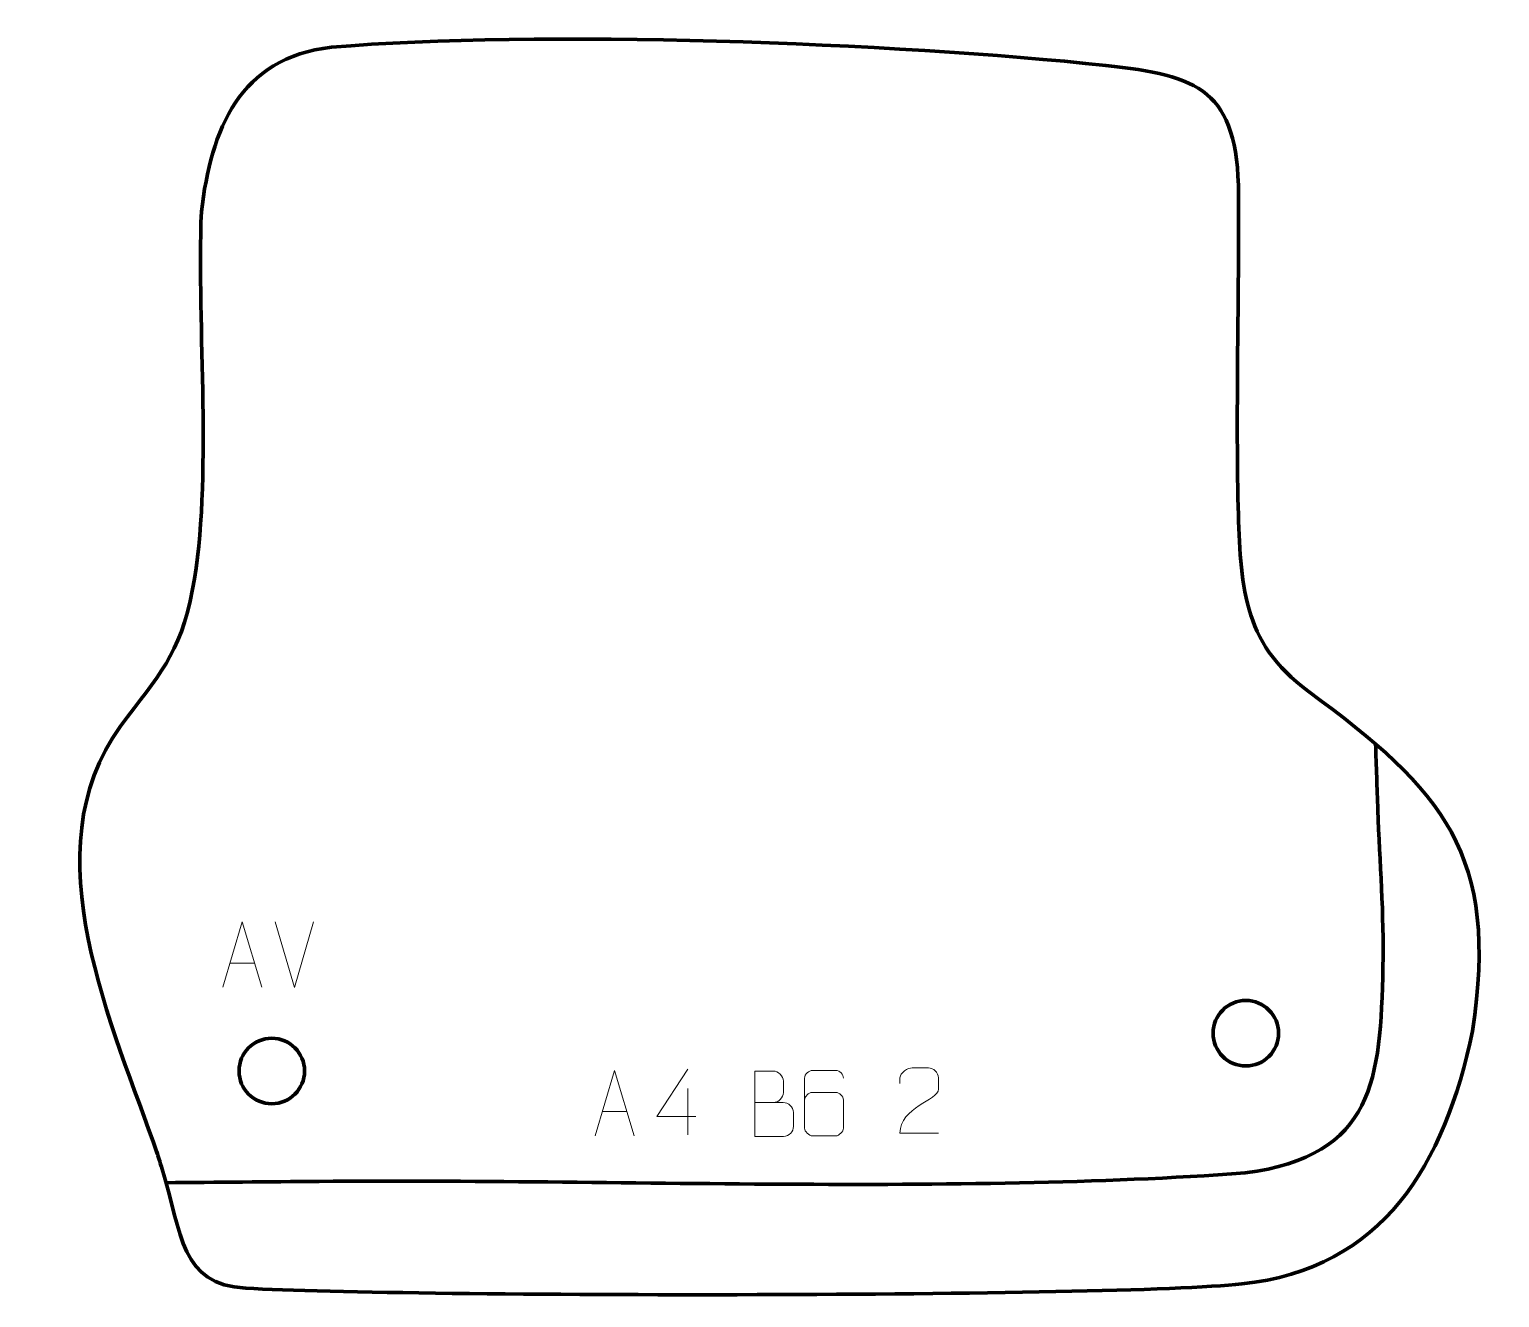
# Model space of a CAD drawing. Header units: millimetres. Extents: x 927 to 1488, y 66 to 550.
import ezdxf

# ---------------------------------------------------------------- set-up
doc = ezdxf.new("R2010")
doc.units = ezdxf.units.MM
doc.header["$MEASUREMENT"] = 0
doc.layers.add('layer 2', color=7, linetype='Continuous')
doc.layers.add('layer 3', color=7, linetype='Continuous')

msp = doc.modelspace()

# ---------------------------------------------------------------- linework, layer by layer
at = {"layer": 'layer 2', "color": 142, "lineweight": 200}
for centre in [(1391.1521, 166.9728), (1019.3461, 152.5532)]:
    msp.add_ellipse(centre, major_axis=(0, 12.5), ratio=1, dxfattribs=at)
at = {"layer": 'layer 2', "color": 140, "lineweight": 158}
msp.add_open_spline([(978.9847, 109.9004), (998.4757, 110.0693), (1017.9668, 110.2383), (1037.4578, 110.4072), (1037.4578, 110.4072), (1150.2361, 111.3846), (1280.0565, 105.5206), (1390.9431, 113.6246), (1390.9431, 113.6246), (1440.3771, 120.3275), (1442.483, 149.2188), (1443.4825, 192.3017), (1443.4825, 192.3017), (1443.9437, 212.1778), (1442.2646, 232.284), (1441.5462, 252.1652), (1441.5462, 252.1652), (1441.2547, 260.5694), (1440.9616, 268.9735), (1440.668, 277.3776)], degree=3, knots=[0, 0, 0, 0, 0.16666667, 0.16666667, 0.16666667, 0.16666667, 0.33333333, 0.33333333, 0.33333333, 0.33333333, 0.5, 0.5, 0.5, 0.5, 0.66666667, 0.66666667, 0.66666667, 0.66666667, 1, 1, 1, 1], dxfattribs=at)
at = {"layer": 'layer 2', "color": 250, "lineweight": 9}
for points, knots in [([(1000.6367, 184.4927), (1000.6367, 184.4927), (1008.0077, 209.4462), (1008.0077, 209.4462), (1008.0077, 209.4462), (1008.0077, 209.4462), (1015.5776, 184.4927), (1015.5776, 184.4927)], [0, 0, 0, 0, 0.33333333, 0.33333333, 0.33333333, 0.33333333, 1, 1, 1, 1]), ([(1142.7448, 127.822), (1142.7448, 127.822), (1150.1158, 152.7755), (1150.1158, 152.7755), (1150.1158, 152.7755), (1150.1158, 152.7755), (1157.6857, 127.822), (1157.6857, 127.822)], [0, 0, 0, 0, 0.33333333, 0.33333333, 0.33333333, 0.33333333, 1, 1, 1, 1]), ([(1181.1594, 135.1427), (1181.1594, 135.1427), (1166.3377, 135.1427), (1166.3377, 135.1427), (1166.3377, 135.1427), (1166.3377, 135.1427), (1178.2153, 153.2132), (1178.2153, 153.2132)], [0, 0, 0, 0, 0.33333333, 0.33333333, 0.33333333, 0.33333333, 1, 1, 1, 1]), ([(1203.7038, 140.5249), (1207.3424, 140.5253), (1210.9295, 140.5253), (1214.5689, 140.5249), (1214.5689, 140.5249), (1216.5443, 140.5076), (1218.4679, 138.7715), (1218.4679, 136.7219), (1218.4679, 136.7219), (1218.4675, 135.5933), (1218.4675, 132.5439), (1218.4679, 131.415), (1218.4679, 131.415), (1218.4855, 129.5571), (1216.9434, 127.5432), (1214.6219, 127.5601), (1214.6219, 127.5601), (1210.9821, 127.5605), (1207.3427, 127.5605), (1203.7038, 127.5601), (1203.7038, 127.5601), (1203.7038, 135.8784), (1203.7038, 144.1962), (1203.7038, 152.5137), (1203.7038, 152.5137), (1206.0775, 152.5137), (1208.4516, 152.5137), (1210.8258, 152.5137), (1210.8258, 152.5137), (1212.5066, 152.5313), (1214.6034, 150.6208), (1214.6211, 148.6584), (1214.6211, 148.6584), (1214.6207, 146.5923), (1214.6207, 146.4463), (1214.6211, 144.3798), (1214.6211, 144.3798), (1214.6384, 142.3137), (1212.7839, 140.5076), (1210.7739, 140.5249)], [0, 0, 0, 0, 0.09090909, 0.09090909, 0.09090909, 0.09090909, 0.18181818, 0.18181818, 0.18181818, 0.18181818, 0.27272727, 0.27272727, 0.27272727, 0.27272727, 0.36363636, 0.36363636, 0.36363636, 0.36363636, 0.45454545, 0.45454545, 0.45454545, 0.45454545, 0.54545455, 0.54545455, 0.54545455, 0.54545455, 0.63636364, 0.63636364, 0.63636364, 0.63636364, 0.72727273, 0.72727273, 0.72727273, 0.72727273, 0.81818182, 0.81818182, 0.81818182, 0.81818182, 1, 1, 1, 1]), ([(1237.5733, 149.8036), (1237.5492, 151.1431), (1236.193, 152.7963), (1234.6211, 152.762), (1234.6211, 152.762), (1231.6363, 152.7617), (1228.6511, 152.7617), (1225.6657, 152.762), (1225.6657, 152.762), (1224.4466, 152.7769), (1222.7184, 151.3393), (1222.7134, 149.8036), (1222.7134, 149.8036), (1222.7137, 143.4431), (1222.7137, 137.0823), (1222.7134, 130.7216), (1222.7134, 130.7216), (1222.7181, 129.5587), (1224.4466, 127.7876), (1225.6657, 127.7632), (1225.6657, 127.7632), (1228.6511, 127.7635), (1231.6363, 127.7635), (1234.6211, 127.7632), (1234.6211, 127.7632), (1235.8992, 127.807), (1237.5689, 129.4215), (1237.5733, 130.7216), (1237.5733, 130.7216), (1237.5733, 134.3049), (1237.5733, 137.888), (1237.5733, 141.4707), (1237.5733, 141.4707), (1237.5348, 142.9489), (1235.9521, 144.3818), (1234.6211, 144.3798), (1234.6211, 144.3798), (1231.6363, 144.3801), (1228.6511, 144.3801), (1225.6657, 144.3798), (1225.6657, 144.3798), (1224.3362, 144.3848), (1222.6932, 142.8775), (1222.7349, 141.449)], [0, 0, 0, 0, 0.08333333, 0.08333333, 0.08333333, 0.08333333, 0.16666667, 0.16666667, 0.16666667, 0.16666667, 0.25, 0.25, 0.25, 0.25, 0.33333333, 0.33333333, 0.33333333, 0.33333333, 0.41666667, 0.41666667, 0.41666667, 0.41666667, 0.5, 0.5, 0.5, 0.5, 0.58333333, 0.58333333, 0.58333333, 0.58333333, 0.66666667, 0.66666667, 0.66666667, 0.66666667, 0.75, 0.75, 0.75, 0.75, 0.83333333, 0.83333333, 0.83333333, 0.83333333, 1, 1, 1, 1]), ([(1273.8788, 128.7732), (1268.9644, 128.7735), (1264.05, 128.7735), (1259.1359, 128.7732), (1259.1359, 128.7732), (1259.1359, 138.7055), (1273.7869, 141.3467), (1273.8788, 145.657), (1273.8788, 145.657), (1273.8785, 147.0811), (1273.8785, 148.5048), (1273.8788, 149.9281), (1273.8788, 149.9281), (1273.8619, 152.0052), (1271.7391, 153.73), (1270.0681, 153.7473), (1270.0681, 153.7473), (1267.9949, 153.7469), (1265.922, 153.7469), (1263.8496, 153.7473), (1263.8496, 153.7473), (1262.0275, 153.7638), (1259.2028, 151.9717), (1259.1359, 149.8781), (1259.1359, 149.8781), (1259.1359, 149.8781), (1259.1359, 147.8233), (1259.1359, 147.8233)], [0, 0, 0, 0, 0.125, 0.125, 0.125, 0.125, 0.25, 0.25, 0.25, 0.25, 0.375, 0.375, 0.375, 0.375, 0.5, 0.5, 0.5, 0.5, 0.625, 0.625, 0.625, 0.625, 0.75, 0.75, 0.75, 0.75, 1, 1, 1, 1])]:
    msp.add_open_spline(points, degree=3, knots=knots, dxfattribs=at)
for points in [[(1027.9962, 184.4854), (1027.9962, 184.4854), (1020.6744, 209.439), (1020.6744, 209.439)], [(1035.3181, 209.439), (1035.3181, 209.439), (1027.9963, 184.4854), (1027.9963, 184.4854)], [(1003.3593, 193.7421), (1003.3593, 193.7421), (1012.855, 193.7421), (1012.855, 193.7421)], [(1178.2153, 145.9038), (1178.2153, 145.9038), (1178.2153, 128.2391), (1178.2153, 128.2391)], [(1145.4674, 137.0714), (1145.4674, 137.0714), (1154.9631, 137.0714), (1154.9631, 137.0714)]]:
    msp.add_open_spline(points, degree=3, dxfattribs=at)
at = {"layer": 'layer 3', "color": 242, "lineweight": 158}
msp.add_open_spline([(975.6591, 121.0013), (958.8959, 169.5525), (926.8394, 236.5659), (961.6531, 284.1487), (961.6531, 284.1487), (976.0617, 303.8422), (984.3585, 310.9894), (989.1436, 336.5271), (989.1436, 336.5271), (996.9279, 378.0723), (990.7059, 436.4403), (992.4783, 480.5684), (992.4783, 480.5684), (996.2562, 511.8791), (1006.894, 539.3895), (1042.1413, 543.296), (1042.1413, 543.296), (1120.3778, 550.1398), (1257.3242, 545.0268), (1337.6872, 536.3809), (1337.6872, 536.3809), (1373.2428, 532.5557), (1388.1068, 527.0477), (1388.3863, 487.04), (1388.3863, 487.04), (1388.5223, 447.3589), (1387.3634, 407.3969), (1388.2042, 367.7732), (1388.2042, 367.7732), (1389.2749, 338.695), (1389.3293, 316.2038), (1414.9544, 297.5463), (1414.9544, 297.5463), (1466.6954, 259.5309), (1488.0149, 235.1471), (1477.6612, 167.7777), (1477.6612, 167.7777), (1467.034, 116.7785), (1443.5721, 77.0879), (1389.6638, 71.273), (1389.6638, 71.273), (1341.2858, 66.0546), (1071.4797, 66.1298), (1009.4616, 69.6398), (1009.4616, 69.6398), (984.406, 71.0579), (985.237, 89.8244), (977.2389, 115.9419), (977.2389, 115.9419), (976.6508, 117.8624), (976.0581, 119.7817), (975.4649, 121.7008)], degree=3, knots=[0, 0, 0, 0, 0.07142857, 0.07142857, 0.07142857, 0.07142857, 0.14285714, 0.14285714, 0.14285714, 0.14285714, 0.21428571, 0.21428571, 0.21428571, 0.21428571, 0.28571429, 0.28571429, 0.28571429, 0.28571429, 0.35714286, 0.35714286, 0.35714286, 0.35714286, 0.42857143, 0.42857143, 0.42857143, 0.42857143, 0.5, 0.5, 0.5, 0.5, 0.57142857, 0.57142857, 0.57142857, 0.57142857, 0.64285714, 0.64285714, 0.64285714, 0.64285714, 0.71428571, 0.71428571, 0.71428571, 0.71428571, 0.78571429, 0.78571429, 0.78571429, 0.78571429, 0.85714286, 0.85714286, 0.85714286, 0.85714286, 1, 1, 1, 1], dxfattribs=at)

doc.saveas('drawing.dxf')
